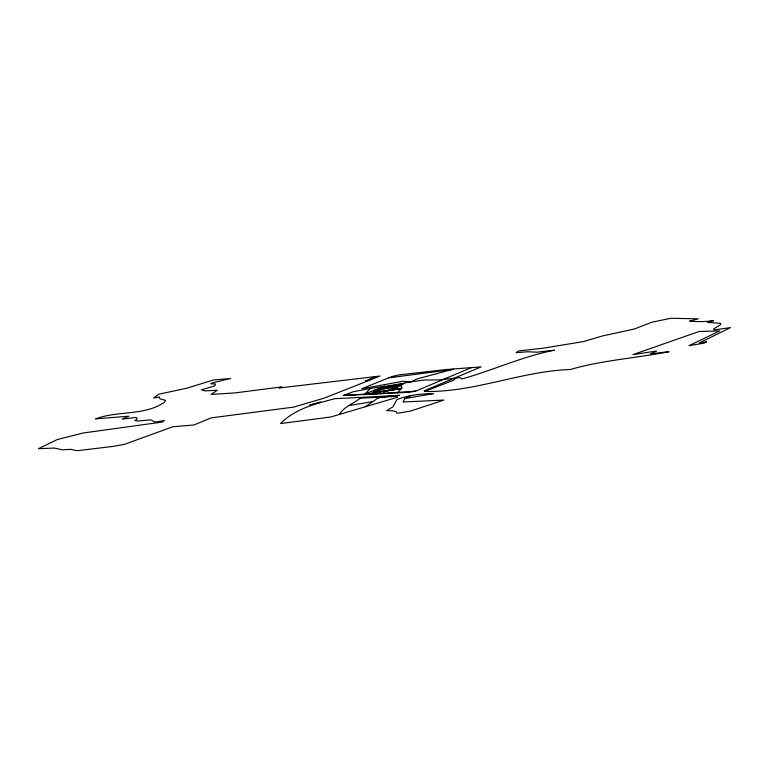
<?xml version="1.0" encoding="UTF-8"?>
<svg xmlns="http://www.w3.org/2000/svg" width="769" height="769" viewBox="0 0 769 769"><rect width="100%" height="100%" fill="white"/><g stroke="black" fill="none" stroke-linecap="round" stroke-linejoin="round"><path stroke-width="1.15" d="M404.811 398.592L403.033 401.995L443.953 400.063L410.329 411.127L396.958 413.309L396.266 411.694L392.277 410.771L386.596 410.646L392.997 406.801L396.948 399.534C408.627 395.112 421.028 393.651 433.456 393.613L404.811 398.592L410.992 395.574M339.437 414.424C344.166 406.263 354.413 403.379 361.295 397.371L399.582 395.372L396.583 395.526L397.419 397.265L330.737 417L280.522 423.565C294.988 408.762 315.569 403.802 334.89 398.678L361.295 397.371M471.435 367.601L415.779 391.104L409.137 392.305L343.185 395.477L364.448 394.17L384.711 386.192L370.61 388.451L364.112 394.632L401.476 388.47L400.985 385.548L404.677 382.981L410.992 381.866L424.382 380.021L438.282 379.944L460.506 377.617L461.669 379.021C493.044 370.37 522.247 356.441 554.449 350.193L536.945 352.192L527.707 351.76L516.076 352.683L518.431 350.943L542.433 348.309L583.536 341.571L602.29 335.986L634.329 329.017L651.708 322.259L670.876 318.27L698.3 318.837L689.61 321.106C697.618 321.932 705.394 321.702 713.488 320.711L707.461 321.903L708.239 322.48L720.342 323.297L720.774 324.537L713.574 329.007L714.065 329.939L730.55 327.594L699.3 342.936L706.586 341.83L703.856 343.176L688.957 345.694L719.746 330.93L698.983 331.516L632.954 354.624L656.716 350.991L650.507 353.855L668.992 351.693C636.386 358.152 602.588 360.094 570.377 369.505C521.171 371.177 474.752 392.373 425.286 391.469L424.113 390.835L481.115 366.89L446.76 369.476L399.563 374.83L391.988 376.512L361.747 388.739L403.119 381.251L410.992 381.866L416.808 379.002L453.335 369.197M364.448 394.17L364.064 394.699L415.779 391.104M380.415 396.371L365.265 406.801M397.237 392.93L402.1 387.797L400.985 385.548M382.933 393.69L384.904 391.2L401.38 388.576M455.998 377.954L453.845 380.088L425.026 391.334M370.331 393.565L397.919 388.556L397.083 389.143M377.396 390.585L379.482 389.104M378.137 392.094L380.03 390.758L374.282 391.7M385.269 387.047L381.107 389.97L373.676 391.19L375.762 389.71L399.64 385.702M379.252 392.094L380.088 391.498M388.162 390.614L388.999 390.027M394.478 386.557L392.248 388.124L395.968 387.518L398.054 386.038M390.027 390.133L391.911 388.787L396.295 388.066M395.256 386.423L397.15 385.077M375.56 376.541L365.419 380.972L369.61 380.222L380.078 376.012L279.128 388.028L281.704 386.913L234.968 392.911L211.148 394.43L217.271 390.229L205.15 390.892L201.295 389.883L214.82 385.846L215.503 384.029L210.725 383.76L212.984 382.722L230.748 378.473L213.513 379.953L186.848 388.201L158.741 394.228L153.704 398.034L159.26 396.987L159.923 398.871L165.585 400.351L164.018 402.6C143.505 416.096 117.705 410.444 95.587 418.884L128.865 416.192L122.184 419.153L136.267 417.404L137.247 418.73L134.873 420.576L137.92 420.999L150.811 419.855L155.03 422.046L164.489 420.547L162.067 422.094L83.148 432.995L57.319 439.532L38.45 448.683L54.349 448.067L62.327 449.817L70.604 449.327L77.006 450.73L113.216 446.385L124.251 444.415L172.977 426.699L193.99 424.988L211.187 417.875L293.566 407.128L324.009 398.179L369.572 380.232M343.878 395.237L353.327 391.719L370.61 388.451M377.223 397.977L392.719 395.727M349.078 405.599L371.985 401.735M384.529 387.163L401.533 384.356M382.078 389.277L393.219 387.441M383.875 386.519L404.321 383.231M388.999 377.829L452.047 369.562M360.055 398.217L396.967 396.323M375.685 390.71L372.388 393.046L394.401 389.412L401.879 384.116L385.327 386.845L375.685 390.71M320.481 402.11L309.888 405.119L320.481 402.11"/></g></svg>
